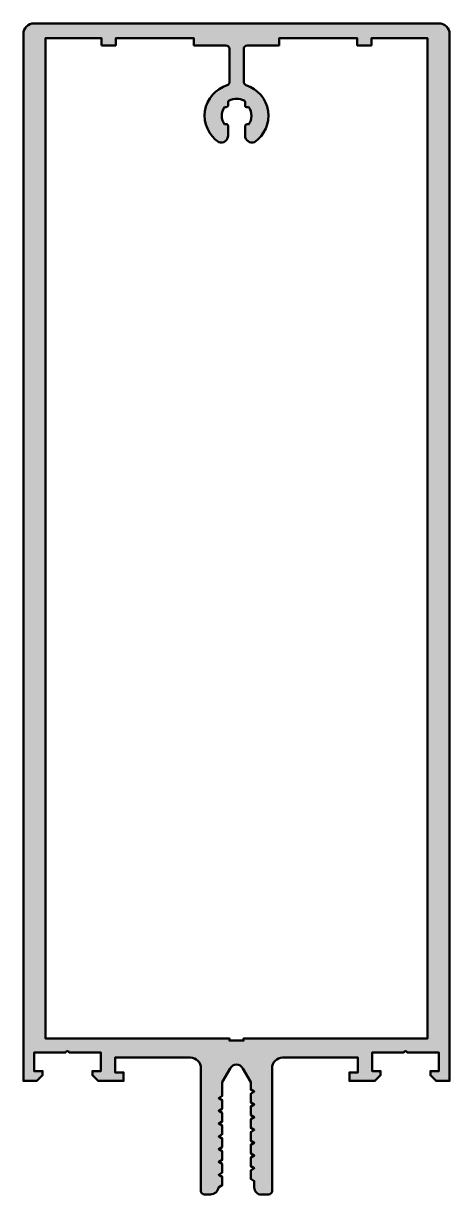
# Model space of a CAD drawing. Extents: x -30 to 30, y -16 to 149.
import ezdxf

# ---------------------------------------------------------------- set-up
doc = ezdxf.new("R2010")
doc.units = 0
doc.layers.add('0S-Alu contour', color=7, linetype='Continuous', lineweight=50)
doc.layers.add('0S-Alu hatch', color=252, linetype='Continuous', lineweight=25)

# ---------------------------------------------------------------- blocks, each defined once
blk = doc.blocks.new('324540__9DEB7D83_5D39_46B7_91E6_4D4947DDAEE8_')
at = {"layer": '0S-Alu hatch'}
h = blk.add_hatch(color=256, dxfattribs=at)
edge = h.paths.add_edge_path()
edge.add_line((-29.99999999999975, 147.5000000000002), (-29.99999999999996, -0.0001083374023096))
edge.add_line((-29.99999999999996, -0.0001083374023096), (-28.10101318359397, -0.0001083374023665))
edge.add_line((-28.10101318359397, -0.0001083374023665), (-27.30102539062496, 0.799894714355645))
edge.add_line((-27.30102539062496, 0.799894714355645), (-27.301025390625, 1.399885559082036))
edge.add_line((-27.301025390625, 1.399885559082036), (-28.49999999999999, 1.399885559082036))
edge.add_line((-28.49999999999999, 1.399885559082036), (-28.5000839233398, 4.00026245117192))
edge.add_line((-28.5000839233398, 4.00026245117192), (-24.0501327514648, 4.00026245117192))
edge.add_ellipse((-23.8011093139648, 3.945738834291603), major_axis=(-0.2549225318053074, 0), ratio=1, start_angle=192.3500084610775, end_angle=347.64999153892245, ccw=False)
edge.add_line((-23.5520858764648, 4.00026245117192), (-19.10005950927721, 4.00026245117192))
edge.add_line((-19.10005950927721, 4.00026245117192), (-19.0999755859376, 1.39887847900394))
edge.add_line((-19.0999755859376, 1.39887847900394), (-20.29895019531259, 1.398878479003911))
edge.add_line((-20.29895019531259, 1.398878479003911), (-20.29895019531257, 0.7998947143555597))
edge.add_line((-20.29895019531257, 0.7998947143555597), (-19.49896240234366, -0.0001083374023665))
edge.add_line((-19.49896240234366, -0.0001083374023665), (-15.89996337890615, -0.0001083374023096))
edge.add_line((-15.89996337890615, -0.0001083374023096), (-15.89996337890621, 1.19990386962894))
edge.add_line((-15.89996337890621, 1.19990386962894), (-17.09997558593757, 1.19990386962894))
edge.add_line((-17.09997558593757, 1.19990386962894), (-17.09997558593771, 3.300215148925758))
edge.add_line((-17.09997558593771, 3.300215148925758), (-6.499877929687386, 3.300215148925758))
edge.add_ellipse((-6.499131506307784, 1.800961572305397), major_axis=(-1.499253762428764, 0), ratio=1, start_angle=179.971474534718, end_angle=270.0285254652812, ccw=False)
edge.add_line((-4.999877929687421, 1.800215148925773), (-4.999877929687613, -15.50010833740214))
edge.add_arc((-4.499682300373155, -15.49997876996303), 0.5001956460956133, 180.0148415276547, 269.0686711436431)
edge.add_line((-4.507812499999687, -16.00010833740235), (-3.658142089843632, -16.00010833740237))
edge.add_arc((-3.754638805315103, -14.74862884195085), 1.25519422546169, 274.4091305357863, 348.4268701651608)
edge.add_line((-2.524963378905054, -15.00044403076129), (-2.000183105468632, -14.69598541259762))
edge.add_line((-2.000183105468632, -14.69598541259762), (-1.999877929687755, -13.48938140869128))
edge.add_line((-1.999877929687755, -13.48938140869128), (-2.499938964843774, -13.20044097900393))
edge.add_line((-2.499938964843774, -13.20044097900393), (-2.000183105468536, -12.91137847900398))
edge.add_line((-2.000183105468536, -12.91137847900398), (-1.999877929687535, -11.68937835693361))
edge.add_line((-1.999877929687535, -11.68937835693361), (-2.499938964843739, -11.40043792724617))
edge.add_line((-2.499938964843739, -11.40043792724617), (-2.000183105468664, -11.11137542724609))
edge.add_line((-2.000183105468664, -11.11137542724609), (-1.999877929687542, -9.88852081298836))
edge.add_line((-1.999877929687542, -9.88852081298836), (-2.499938964843863, -9.600434875488302))
edge.add_line((-2.499938964843863, -9.600434875488302), (-2.000183105468526, -9.311494445800802))
edge.add_line((-2.000183105468526, -9.311494445800802), (-1.999877929687404, -8.088517761230435))
edge.add_line((-1.999877929687404, -8.088517761230435), (-2.499938964843753, -7.800431823730463))
edge.add_line((-2.499938964843753, -7.800431823730463), (-2.000183105468629, -7.511491394042963))
edge.add_line((-2.000183105468629, -7.511491394042963), (-1.999877929687617, -6.288514709472678))
edge.add_line((-1.999877929687617, -6.288514709472678), (-2.499938964843764, -6.000428771972707))
edge.add_line((-2.499938964843764, -6.000428771972707), (-2.00018310546865, -5.711366271972764))
edge.add_line((-2.00018310546865, -5.711366271972764), (-1.999877929687407, -4.488526916504014))
edge.add_line((-1.999877929687407, -4.488526916504014), (-2.499938964843991, -4.200440979003985))
edge.add_line((-2.499938964843991, -4.200440979003985), (-2.000183105468877, -3.911500549316514))
edge.add_line((-2.000183105468877, -3.911500549316514), (-1.999877929687407, -2.688523864746031))
edge.add_line((-1.999877929687407, -2.688523864746031), (-2.499938964843966, -2.400437927246116))
edge.add_line((-2.499938964843966, -2.400437927246116), (-2.000183105468654, -2.111497497558644))
edge.add_line((-2.000183105468654, -2.111497497558644), (-2.000183105468622, -0.1659561157227642))
edge.add_line((-2.000183105468622, -0.1659561157227642), (-0.8788452148438778, 1.781614685058571))
edge.add_ellipse((-0.0024719238281, 1.299857037399817), major_axis=(-1.00006028632454, 0), ratio=1, start_angle=208.7983609796617, end_angle=331.2016390203328, ccw=False)
edge.add_line((0.8739013671877243, 1.781614685058485), (1.997741699218856, -0.1648880004884461))
edge.add_line((1.997741699218856, -0.1648880004884461), (1.997741699218838, -1.210112939287768))
edge.add_line((1.997741699218838, -1.210112939287768), (2.500183105468863, -1.500428771972678))
edge.add_line((2.500183105468863, -1.500428771972678), (1.997741699218533, -1.789886044949753))
edge.add_line((1.997741699218533, -1.789886044949753), (1.997741699218828, -3.010115991045751))
edge.add_line((1.997741699218828, -3.010115991045751), (2.500183105468842, -3.300431823730491))
edge.add_line((2.500183105468842, -3.300431823730491), (1.997741699218607, -3.589889096707395))
edge.add_line((1.997741699218607, -3.589889096707395), (1.997741699218632, -4.809996391416575))
edge.add_line((1.997741699218632, -4.809996391416575), (2.500183105468835, -5.100434875488332))
edge.add_line((2.500183105468835, -5.100434875488332), (2.000122070312485, -5.388520812988332))
edge.add_line((2.000122070312485, -5.388520812988332), (2.0001220703125, -6.611497497558673))
edge.add_line((2.0001220703125, -6.611497497558673), (2.500183105468558, -6.900437927246088))
edge.add_line((2.500183105468558, -6.900437927246088), (2.000122070312471, -7.188523864746088))
edge.add_line((2.000122070312471, -7.188523864746088), (2.000122070312599, -8.411500549316571))
edge.add_line((2.000122070312599, -8.411500549316571), (2.50018310546887, -8.700440979004043))
edge.add_line((2.50018310546887, -8.700440979004043), (2.00012207031272, -8.9885269165039))
edge.add_line((2.00012207031272, -8.9885269165039), (2.000122070312485, -10.21138153076177))
edge.add_line((2.000122070312485, -10.21138153076177), (2.500183105468593, -10.50044403076163))
edge.add_line((2.500183105468593, -10.50044403076163), (2.0001220703125, -10.78938446044932))
edge.add_line((2.0001220703125, -10.78938446044932), (2.000122070312471, -12.01136932373043))
edge.add_line((2.000122070312471, -12.01136932373043), (2.500183105468735, -12.30043182373049))
edge.add_line((2.500183105468735, -12.30043182373049), (2.000122070312578, -12.58937225341785))
edge.add_line((2.000122070312578, -12.58937225341785), (2.000122070312272, -13.79597625732413))
edge.add_line((2.000122070312272, -13.79597625732413), (2.500183105468948, -14.10189107932828))
edge.add_line((2.500183105468948, -14.10189107932828), (2.500183105468863, -15.00306854248023))
edge.add_arc((3.499718775032668, -15.00353287291665), 0.9995357774152552, 179.9733834687357, 270.0266165312517)
edge.add_line((3.500183105468977, -16.00306854248045), (4.500244140625213, -16.00306854248046))
edge.add_arc((4.500332188860191, -15.50315659071592), 0.4999119595184025, 269.9899086385355, 360.0100913615589)
edge.add_line((5.000244140624737, -15.50306854248011), (5.000305175781228, 1.800215148925786))
edge.add_ellipse((6.499587205272761, 1.80093311943426), major_axis=(-1.499282201401023, 0), ratio=1, start_angle=-90.0274375841214, end_angle=0.027437584124186287, ccw=False)
edge.add_line((6.500305175781235, 3.300215148925794), (17.09503173828152, 3.300215148925786))
edge.add_line((17.09503173828152, 3.300215148925786), (17.09503173828138, 1.19990386962894))
edge.add_line((17.09503173828138, 1.19990386962894), (15.89501953125002, 1.19990386962894))
edge.add_line((15.89501953125002, 1.19990386962894), (15.89501953124996, -0.0001083374023096))
edge.add_line((15.89501953124996, -0.0001083374023096), (19.49401855468747, -0.0001083374023949))
edge.add_line((19.49401855468747, -0.0001083374023949), (20.29400634765637, 0.7998947143555312))
edge.add_line((20.29400634765637, 0.7998947143555312), (20.29400634765639, 1.398878479003911))
edge.add_line((20.29400634765639, 1.398878479003911), (19.0950317382814, 1.398878479003911))
edge.add_line((19.0950317382814, 1.398878479003911), (19.09511566162102, 4.000262451171892))
edge.add_line((19.09511566162102, 4.000262451171892), (23.54714202880861, 4.000262451171892))
edge.add_ellipse((23.79616546630861, 3.945738834291575), major_axis=(-0.2549225318053074, 0), ratio=1, start_angle=192.3500084610775, end_angle=347.64999153892245, ccw=False)
edge.add_line((24.04518890380861, 4.000262451171892), (28.49514007568361, 4.000262451171892))
edge.add_line((28.49514007568361, 4.000262451171892), (28.4950561523438, 1.399885559082008))
edge.add_line((28.4950561523438, 1.399885559082008), (27.29608154296882, 1.399885559082008))
edge.add_line((27.29608154296882, 1.399885559082008), (27.29608154296877, 0.7998947143556167))
edge.add_line((27.29608154296877, 0.7998947143556167), (28.09606933593777, -0.0001083374023949))
edge.add_line((28.09606933593777, -0.0001083374023949), (29.99993896484385, -0.0001083374023381))
edge.add_line((29.99993896484385, -0.0001083374023381), (29.99993896484374, 147.5000000000001))
edge.add_arc((28.49993896484367, 147.4999999999999), 1.500000000000071, 0, 90.000000000003)
edge.add_line((28.49993896484359, 149), (-28.50000000000032, 149))
edge.add_arc((-28.5000000000002, 147.5000000000004), 1.49999999999954, 90.00000000000448, 180)
edge = h.paths.add_edge_path()
edge.add_line((-19.00003051757828, 145.9), (-17.00003051757828, 145.9))
edge.add_line((-17.00003051757828, 145.9), (-17.00003051757828, 146.9))
edge.add_line((-17.00003051757828, 146.9), (-6.000030517578281, 146.9000000000001))
edge.add_line((-6.000030517578281, 146.9000000000001), (-6.000030517578281, 145.9))
edge.add_line((-6.000030517578281, 145.9), (-1.486672317197182, 145.9))
edge.add_ellipse((-1.486672317197236, 145.4), major_axis=(-0.5000000000000409, 0), ratio=1, start_angle=180, end_angle=269.99999999999386, ccw=False)
edge.add_line((-0.9866723171971951, 145.4), (-0.986672317197204, 140.7571198973513))
edge.add_ellipse((-1.48677467763963, 140.757062997814), major_axis=(-0.5001023636793209, 0), ratio=1, start_angle=112.50070077662619, end_angle=180.0065188720959, ccw=False)
edge.add_arc((-3.05175782884e-05, 135.9997257406847), 4.48637923493918, 106.782009523498, 236.3352308890655)
edge.add_arc((-2.17374170250931, 133.2062884895903), 0.9913421064300644, 251.5805314521264, 359.8241232124807)
edge.add_line((-1.182404266596708, 133.2032454418706), (-1.183548642824387, 134.3796355947344))
edge.add_arc((-1.480288927306304, 134.4887690451873), 0.3161722733608401, 339.8077749330545, 486.3941848315691)
edge.add_ellipse((0.0516994705444311, 136.0002020229803), major_axis=(-2.12998667629985, 0), ratio=1, start_angle=-36.0708302343084, end_angle=36.164894399352704, ccw=False)
edge.add_arc((-1.47995752574047, 137.5061332941676), 0.3154566815455693, 232.9675127492687, 339.1187451945437)
edge.add_line((-1.185219680478465, 137.393694330716), (-1.185219680478443, 137.8917412057173))
edge.add_ellipse((-0.885343581845376, 137.8918529000515), major_axis=(-0.2998761194343648, 0), ratio=1, start_angle=-60.00559041866819, end_angle=0.021340859375015953, ccw=False)
edge.add_ellipse((0.0132666476469439, 135.963506537749), major_axis=(-2.426316704526944, 0), ratio=1, start_angle=244.39617488658422, end_angle=295.6038251134265, ccw=False)
edge.add_ellipse((0.9118768771387344, 137.8918529000521), major_axis=(-0.2998761194341328, 0), ratio=1, start_angle=179.9786591351942, end_angle=240.005590418616, ccw=False)
edge.add_line((1.211752975771559, 137.8917412056894), (1.211752975771545, 137.3936943307159))
edge.add_arc((1.500350529430768, 137.4851036596965), 0.3027279527938603, 197.5748861659162, 309.8713209436473)
edge.add_ellipse((0.0251581805303758, 135.9982015038582), major_axis=(-2.088147288906998, 0), ratio=1, start_angle=143.0642944072837, end_angle=216.9273439918669, ccw=False)
edge.add_arc((1.506811151215231, 134.4887838154161), 0.3161566353976525, 53.64244902420054, 158.9497550722152)
edge.add_line((1.211752975771347, 134.6023430123562), (1.210166061708736, 134.4661125435954))
edge.add_line((1.210166061708736, 134.4661125435954), (1.208929778850219, 133.195244671742))
edge.add_arc((2.197377629001088, 133.2022909192611), 0.9884729647653377, 180.4084316697049, 288.6520234300564)
edge.add_arc((-0.000170830228754, 135.9957581808056), 4.497963398174134, 303.9762245508566, 432.9065350365803)
edge.add_ellipse((1.562423887636068, 140.7897397030707), major_axis=(-0.5500710236359213, 0), ratio=1, start_angle=3.411570518570784, end_angle=64.07331317940913, ccw=False)
edge.add_line((1.013327682802911, 140.7570060982938), (1.0133276828027, 145.4))
edge.add_ellipse((1.513327682802621, 145.4), major_axis=(-0.4999999999999219, 0), ratio=1, start_angle=269.9999999999996, end_angle=360, ccw=False)
edge.add_line((1.513327682802625, 145.9), (5.999969482421718, 145.9))
edge.add_line((5.999969482421718, 145.9), (5.999969482421718, 146.9))
edge.add_line((5.999969482421718, 146.9), (16.99996948242171, 146.9))
edge.add_line((16.99996948242171, 146.9), (16.99996948242172, 145.9))
edge.add_line((16.99996948242172, 145.9), (18.99996948242172, 145.9))
edge.add_line((18.99996948242172, 145.9), (18.99996948242172, 146.9))
edge.add_line((18.99996948242172, 146.9), (26.89990234374999, 146.9000000000001))
edge.add_line((26.89990234374999, 146.9000000000001), (26.89990234375001, 6.000486755371099))
edge.add_line((26.89990234375001, 6.000486755371099), (1.007070495565191, 6.000486755371099))
edge.add_line((1.007070495565191, 6.000486755371099), (1.007070495565184, 5.700486755371088))
edge.add_line((1.007070495565184, 5.700486755371088), (-0.9929295044348158, 5.700486755371088))
edge.add_line((-0.9929295044348158, 5.700486755371088), (-0.9929295044348442, 6.000486755371099))
edge.add_line((-0.9929295044348442, 6.000486755371099), (-26.90002441406254, 6.000486755371099))
edge.add_line((-26.90002441406254, 6.000486755371099), (-26.90002441406245, 146.8999999999999))
edge.add_line((-26.90002441406245, 146.8999999999999), (-19.00003051757828, 146.9))
edge.add_line((-19.00003051757828, 146.9), (-19.00003051757828, 145.9))
at = {"layer": '0S-Alu contour', "color": 7}
for points in [[(28.49993896484359, 149), (-28.50000000000032, 149)], [(-29.99999999999975, 147.5000000000002), (-29.99999999999996, -0.0001083374023096), (-28.10101318359397, -0.0001083374023665), (-27.30102539062496, 0.799894714355645), (-27.301025390625, 1.399885559082036), (-28.49999999999999, 1.399885559082036), (-28.5000839233398, 4.00026245117192), (-24.0501327514648, 4.00026245117192)], [(1.513327682802625, 145.9), (5.999969482421718, 145.9), (5.999969482421718, 146.9), (16.99996948242171, 146.9), (16.99996948242172, 145.9), (18.99996948242172, 145.9), (18.99996948242172, 146.9), (26.89990234374999, 146.9000000000001), (26.89990234375001, 6.000486755371099), (1.007070495565191, 6.000486755371099), (1.007070495565184, 5.700486755371088), (-0.9929295044348158, 5.700486755371088), (-0.9929295044348442, 6.000486755371099), (-26.90002441406254, 6.000486755371099), (-26.90002441406245, 146.8999999999999), (-19.00003051757828, 146.9), (-19.00003051757828, 145.9)], [(-19.00003051757828, 145.9), (-17.00003051757828, 145.9), (-17.00003051757828, 146.9), (-6.000030517578281, 146.9000000000001), (-6.000030517578281, 145.9), (-1.486672317197182, 145.9)], [(24.04518890380861, 4.000262451171892), (28.49514007568361, 4.000262451171892), (28.4950561523438, 1.399885559082008), (27.29608154296882, 1.399885559082008), (27.29608154296877, 0.7998947143556167), (28.09606933593777, -0.0001083374023949), (29.99993896484385, -0.0001083374023381), (29.99993896484374, 147.5000000000001)], [(-0.9866723171971951, 145.4), (-0.986672317197204, 140.7571198973513)], [(1.013327682802911, 140.7570060982938), (1.0133276828027, 145.4)], [(-1.185219680478465, 137.393694330716), (-1.185219680478443, 137.8917412057173)], [(1.211752975771559, 137.8917412056894), (1.211752975771545, 137.3936943307159)], [(-1.182404266596708, 133.2032454418706), (-1.183548642824387, 134.3796355947344)], [(1.211752975771347, 134.6023430123562), (1.210166061708736, 134.4661125435954), (1.208929778850219, 133.195244671742)], [(-23.5520858764648, 4.00026245117192), (-19.10005950927721, 4.00026245117192), (-19.0999755859376, 1.39887847900394), (-20.29895019531259, 1.398878479003911), (-20.29895019531257, 0.7998947143555597), (-19.49896240234366, -0.0001083374023665), (-15.89996337890615, -0.0001083374023096), (-15.89996337890621, 1.19990386962894), (-17.09997558593757, 1.19990386962894), (-17.09997558593771, 3.300215148925758), (-6.499877929687386, 3.300215148925758)], [(6.500305175781235, 3.300215148925794), (17.09503173828152, 3.300215148925786), (17.09503173828138, 1.19990386962894), (15.89501953125002, 1.19990386962894), (15.89501953124996, -0.0001083374023096), (19.49401855468747, -0.0001083374023949), (20.29400634765637, 0.7998947143555312), (20.29400634765639, 1.398878479003911), (19.0950317382814, 1.398878479003911), (19.09511566162102, 4.000262451171892), (23.54714202880861, 4.000262451171892)], [(-4.999877929687421, 1.800215148925773), (-4.999877929687613, -15.50010833740214)], [(-2.524963378905054, -15.00044403076129), (-2.000183105468632, -14.69598541259762), (-1.999877929687755, -13.48938140869128), (-2.499938964843774, -13.20044097900393), (-2.000183105468536, -12.91137847900398), (-1.999877929687535, -11.68937835693361), (-2.499938964843739, -11.40043792724617), (-2.000183105468664, -11.11137542724609), (-1.999877929687542, -9.88852081298836), (-2.499938964843863, -9.600434875488302), (-2.000183105468526, -9.311494445800802), (-1.999877929687404, -8.088517761230435), (-2.499938964843753, -7.800431823730463), (-2.000183105468629, -7.511491394042963), (-1.999877929687617, -6.288514709472678), (-2.499938964843764, -6.000428771972707), (-2.00018310546865, -5.711366271972764), (-1.999877929687407, -4.488526916504014), (-2.499938964843991, -4.200440979003985), (-2.000183105468877, -3.911500549316514), (-1.999877929687407, -2.688523864746031), (-2.499938964843966, -2.400437927246116), (-2.000183105468654, -2.111497497558644), (-2.000183105468622, -0.1659561157227642), (-0.8788452148438778, 1.781614685058571)], [(0.8739013671877243, 1.781614685058485), (1.997741699218856, -0.1648880004884461), (1.997741699218838, -1.210112939287768), (2.500183105468863, -1.500428771972678), (1.997741699218533, -1.789886044949753), (1.997741699218828, -3.010115991045751), (2.500183105468842, -3.300431823730491), (1.997741699218607, -3.589889096707395), (1.997741699218632, -4.809996391416575), (2.500183105468835, -5.100434875488332), (2.000122070312485, -5.388520812988332), (2.0001220703125, -6.611497497558673), (2.500183105468558, -6.900437927246088), (2.000122070312471, -7.188523864746088), (2.000122070312599, -8.411500549316571), (2.50018310546887, -8.700440979004043), (2.00012207031272, -8.9885269165039), (2.000122070312485, -10.21138153076177), (2.500183105468593, -10.50044403076163), (2.0001220703125, -10.78938446044932), (2.000122070312471, -12.01136932373043), (2.500183105468735, -12.30043182373049), (2.000122070312578, -12.58937225341785), (2.000122070312272, -13.79597625732413), (2.500183105468948, -14.10189107932828), (2.500183105468863, -15.00306854248023)], [(5.000244140624737, -15.50306854248011), (5.000305175781228, 1.800215148925786)], [(-4.507812499999687, -16.00010833740235), (-3.658142089843632, -16.00010833740237)], [(3.500183105468977, -16.00306854248045), (4.500244140625213, -16.00306854248046)]]:
    blk.add_lwpolyline(points, dxfattribs=at)
for centre, radius, start, end in [((-28.5000000000002, 147.5000000000004), 1.49999999999954, 90.00000000000448, 180), ((28.49993896484367, 147.4999999999999), 1.500000000000071, 0, 90.000000000003), ((-3.05175782884e-05, 135.9997257406847), 4.48637923493918, 106.782009523498, 236.3352308890655), ((-0.000170830228754, 135.9957581808056), 4.497963398174134, 303.9762245508566, 72.90653503658035), ((-1.47995752574047, 137.5061332941676), 0.3154566815455693, 232.9675127492687, 339.1187451945437), ((1.500350529430768, 137.4851036596965), 0.3027279527938603, 197.5748861659162, 309.8713209436473), ((-1.480288927306304, 134.4887690451873), 0.3161722733608401, 339.8077749330545, 126.3941848315692), ((1.506811151215231, 134.4887838154161), 0.3161566353976525, 53.64244902420054, 158.9497550722152), ((-2.17374170250931, 133.2062884895903), 0.9913421064300644, 251.5805314521264, 359.8241232124807), ((2.197377629001088, 133.2022909192611), 0.9884729647653377, 180.4084316697049, 288.6520234300564), ((-4.499682300373155, -15.49997876996303), 0.5001956460956133, 180.0148415276547, 269.0686711436431), ((-3.754638805315103, -14.74862884195085), 1.25519422546169, 274.4091305357863, 348.4268701651608), ((3.499718775032668, -15.00353287291665), 0.9995357774152552, 179.9733834687357, 270.0266165312517), ((4.500332188860191, -15.50315659071592), 0.4999119595184025, 269.9899086385355, 0.0100913615589262)]:
    blk.add_arc(centre, radius, start, end, dxfattribs=at)
at = {"layer": '0S-Alu contour', "color": 7, "extrusion": (0, 0, -1)}
for centre, radius, start, end in [((1.486672317197236, 145.4), 0.5000000000000409, 90.00000000000612, 180), ((-1.513327682802621, 145.4), 0.4999999999999219, 0, 90.0000000000004), ((1.48677467763963, 140.757062997814), 0.5001023636793209, 179.9934811279041, 247.4992992233738), ((-1.562423887636068, 140.7897397030707), 0.5500710236359213, 295.9266868205909, 356.5884294814292), ((-0.0516994705444311, 136.0002020229803), 2.12998667629985, 323.8351056006473, 36.07083023430845), ((0.885343581845376, 137.8918529000515), 0.2998761194343648, 359.978659140625, 60.00559041866837), ((-0.0132666476469439, 135.963506537749), 2.426316704526944, 64.39617488657349, 115.6038251134158), ((-0.9118768771387344, 137.8918529000521), 0.2998761194341328, 119.994409581384, 180.0213408648059), ((-0.0251581805303758, 135.9982015038582), 2.088147288906998, 143.0726560081331, 216.9357055927163), ((23.8011093139648, 3.945738834291603), 0.2549225318053074, 12.35000846107755, 167.6499915389225), ((6.499131506307784, 1.800961572305397), 1.499253762428764, 89.97147453471882, 180.028525465282), ((-6.499587205272761, 1.80093311943426), 1.499282201401023, 359.9725624158758, 90.02743758412144), ((-23.79616546630861, 3.945738834291575), 0.2549225318053074, 12.35000846107755, 167.6499915389225), ((0.0024719238281, 1.299857037399817), 1.00006028632454, 28.79836097966724, 151.2016390203383)]:
    blk.add_arc(centre, radius, start, end, dxfattribs=at)
blk = doc.blocks.new('324540__674B7519_A8E9_4862_AF77_76C6C5C093C2_')
at = {"layer": '0S-Alu contour', "color": 7}
blk.add_blockref('324540__9DEB7D83_5D39_46B7_91E6_4D4947DDAEE8_', (0, 0), dxfattribs=at)

msp = doc.modelspace()

# ---------------------------------------------------------------- block references
at = {"layer": '0S-Alu contour', "color": 7}
msp.add_blockref('324540__674B7519_A8E9_4862_AF77_76C6C5C093C2_', (0, 0), dxfattribs=at)

doc.saveas('drawing.dxf')
